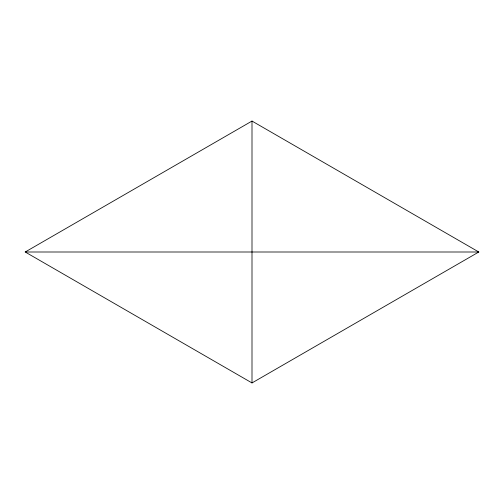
<?xml version="1.0" encoding="UTF-8"?>
<svg xmlns="http://www.w3.org/2000/svg" width="504" height="504" viewBox="0 0 504 504"><rect width="100%" height="100%" fill="white"/><g stroke="black" fill="none" stroke-linecap="round" stroke-linejoin="round"><path stroke-width="0.76" d="M25.2 252L252 121.061L478.8 252L252 382.939L25.2 252L478.8 252M252 121.061L252 382.939"/></g></svg>
